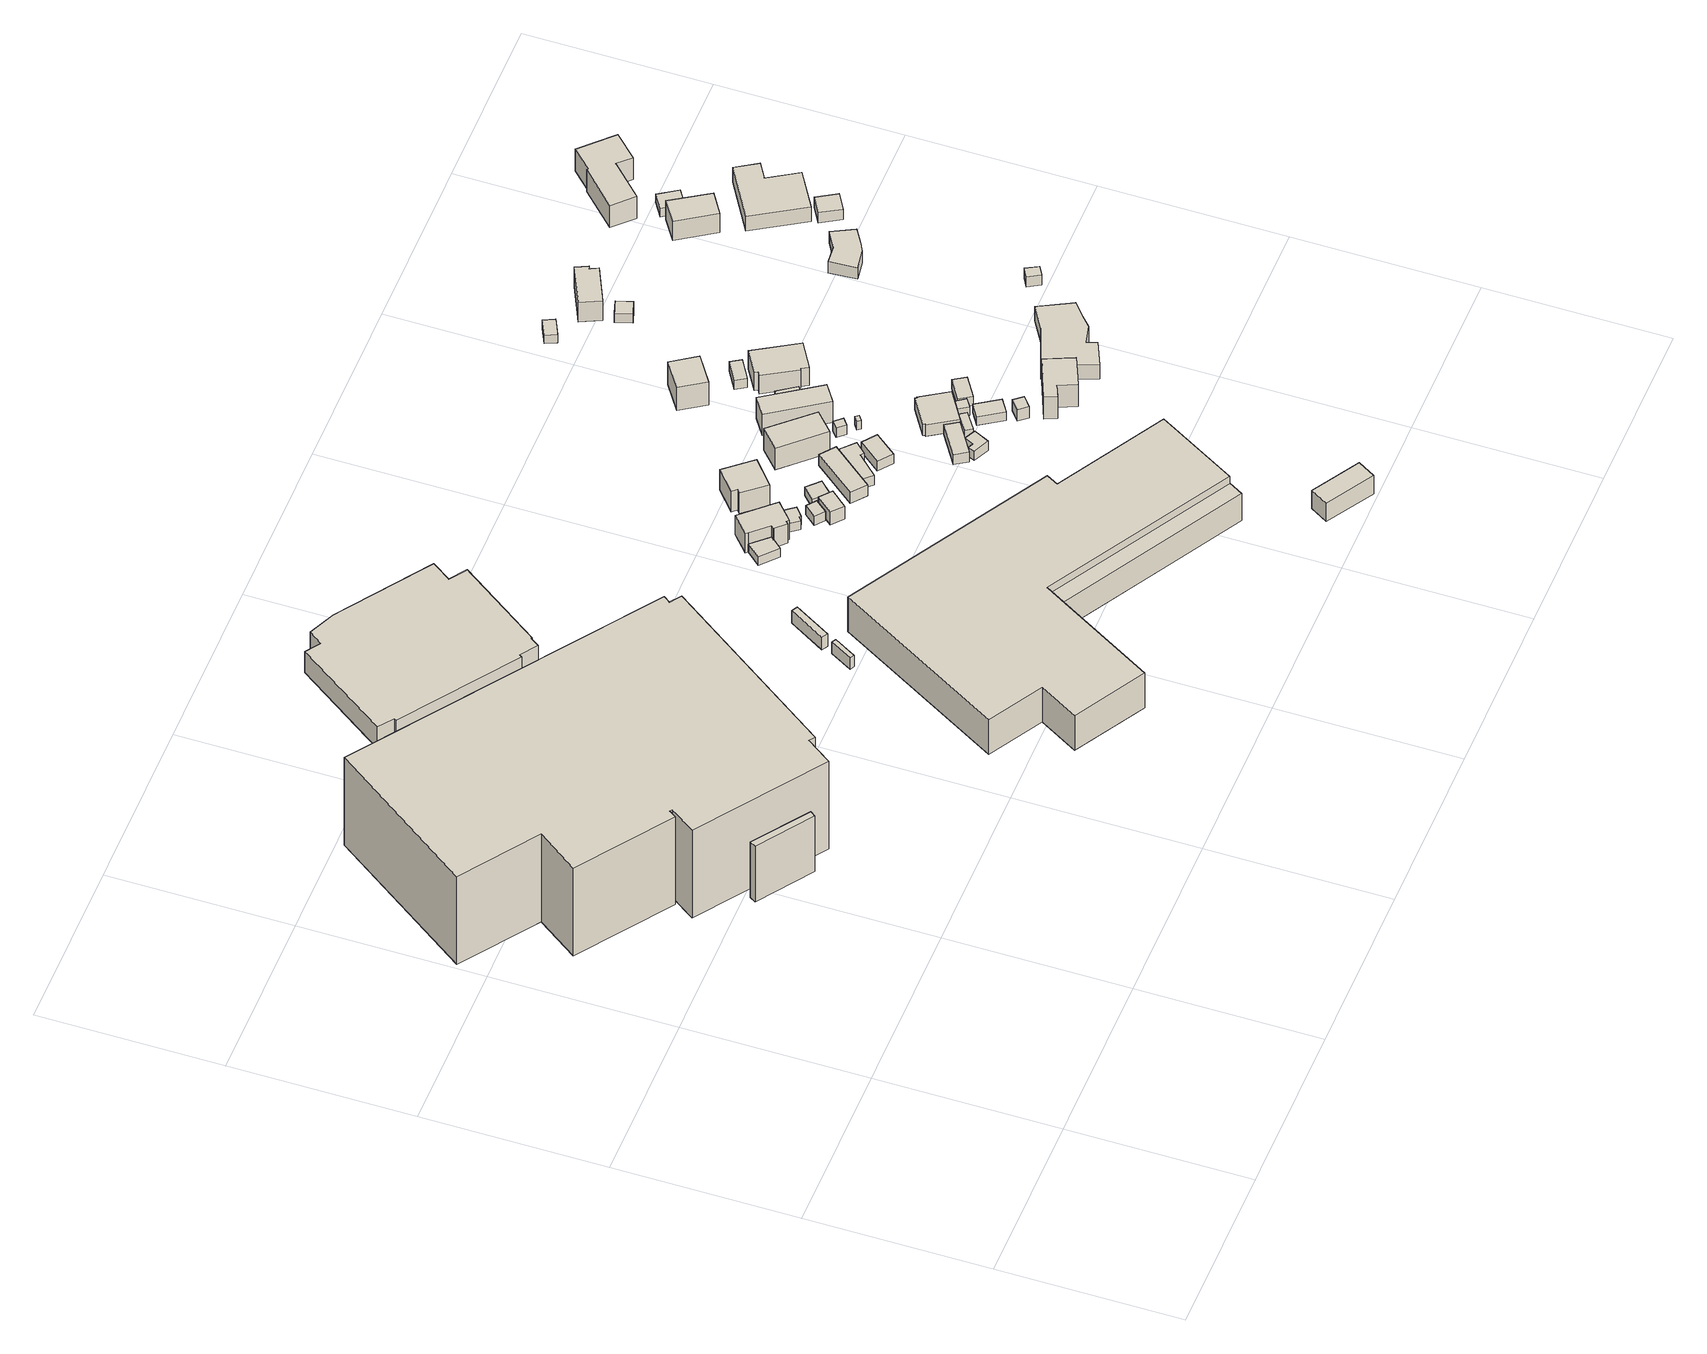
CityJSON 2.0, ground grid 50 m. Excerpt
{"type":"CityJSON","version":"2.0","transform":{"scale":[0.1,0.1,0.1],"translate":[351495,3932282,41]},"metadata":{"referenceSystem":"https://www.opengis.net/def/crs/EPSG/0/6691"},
"CityObjects":{
"building1":{"type":"Building","attributes":{"measuredHeight":23.2,"BuildingIDAttribute.prefecture":"14","BuildingIDAttribute.city":"14153","BuildingDetailAttribute.surveyYear":2015},"geometry":[{"type":"Solid","lod":"1","boundaries":[[[[0,1,2,3]],[[2,4,5,3]],[[1,6,4,2]],[[0,7,6,1]],[[3,5,7,0]],[[4,6,7,5]]]]}]},
"building2":{"type":"Building","attributes":{"measuredHeight":35.6,"BuildingIDAttribute.prefecture":"14","BuildingIDAttribute.city":"14153","BuildingDetailAttribute.surveyYear":2015,"BuildingRiverFloodingRiskAttribute.description":"1","BuildingRiverFloodingRiskAttribute.rankOrg":"1","BuildingRiverFloodingRiskAttribute.depth":0.26,"BuildingRiverFloodingRiskAttribute.adminType":"2","BuildingRiverFloodingRiskAttribute.scale":"1","BuildingRiverFloodingRiskAttribute.duration":5.42},"geometry":[{"type":"Solid","lod":"1","boundaries":[[[[8,9,10,11,12,13,14,15,16,17,18,19,20,21]],[[20,22,23,21]],[[19,24,22,20]],[[18,25,24,19]],[[17,26,25,18]],[[16,27,26,17]],[[15,28,27,16]],[[14,29,28,15]],[[13,30,29,14]],[[12,31,30,13]],[[11,32,31,12]],[[10,33,32,11]],[[9,34,33,10]],[[8,35,34,9]],[[21,23,35,8]],[[22,24,25,26,27,28,29,30,31,32,33,34,35,23]]]]}]},
"building3":{"type":"Building","attributes":{"measuredHeight":8.4,"BuildingIDAttribute.prefecture":"14","BuildingIDAttribute.city":"14153","BuildingDetailAttribute.surveyYear":2015,"BuildingRiverFloodingRiskAttribute.description":"1","BuildingRiverFloodingRiskAttribute.rankOrg":"2","BuildingRiverFloodingRiskAttribute.depth":1.71,"BuildingRiverFloodingRiskAttribute.adminType":"2","BuildingRiverFloodingRiskAttribute.scale":"1","BuildingRiverFloodingRiskAttribute.duration":5.42},"geometry":[{"type":"Solid","lod":"1","boundaries":[[[[36,37,38,39,40,41,42,43,44,45,46,47,48,49,50]],[[49,51,52,50]],[[48,53,51,49]],[[47,54,53,48]],[[46,55,54,47]],[[45,56,55,46]],[[44,57,56,45]],[[43,58,57,44]],[[42,59,58,43]],[[41,60,59,42]],[[40,61,60,41]],[[39,62,61,40]],[[38,63,62,39]],[[37,64,63,38]],[[36,65,64,37]],[[50,52,65,36]],[[51,53,54,55,56,57,58,59,60,61,62,63,64,65,52]]]]}]},
"building4":{"type":"Building","attributes":{"measuredHeight":4.2,"BuildingIDAttribute.prefecture":"14","BuildingIDAttribute.city":"14153","BuildingDetailAttribute.surveyYear":2015,"BuildingRiverFloodingRiskAttribute.description":"1","BuildingRiverFloodingRiskAttribute.rankOrg":"2","BuildingRiverFloodingRiskAttribute.depth":1.46,"BuildingRiverFloodingRiskAttribute.adminType":"2","BuildingRiverFloodingRiskAttribute.scale":"1","BuildingRiverFloodingRiskAttribute.duration":1.92},"geometry":[{"type":"Solid","lod":"1","boundaries":[[[[66,67,68,69]],[[68,70,71,69]],[[67,72,70,68]],[[66,73,72,67]],[[69,71,73,66]],[[70,72,73,71]]]]}]},
"building5":{"type":"Building","attributes":{"measuredHeight":4.7,"BuildingIDAttribute.prefecture":"14","BuildingIDAttribute.city":"14153","BuildingDetailAttribute.surveyYear":2015,"BuildingRiverFloodingRiskAttribute.description":"1","BuildingRiverFloodingRiskAttribute.rankOrg":"2","BuildingRiverFloodingRiskAttribute.depth":1.58,"BuildingRiverFloodingRiskAttribute.adminType":"2","BuildingRiverFloodingRiskAttribute.scale":"1","BuildingRiverFloodingRiskAttribute.duration":1.92},"geometry":[{"type":"Solid","lod":"1","boundaries":[[[[74,75,76,77]],[[76,78,79,77]],[[75,80,78,76]],[[74,81,80,75]],[[77,79,81,74]],[[78,80,81,79]]]]}]},
"building6":{"type":"Building","attributes":{"measuredHeight":13.1,"BuildingIDAttribute.prefecture":"14","BuildingIDAttribute.city":"14153","BuildingDetailAttribute.surveyYear":2015,"BuildingRiverFloodingRiskAttribute.description":"1","BuildingRiverFloodingRiskAttribute.rankOrg":"2","BuildingRiverFloodingRiskAttribute.depth":0.81,"BuildingRiverFloodingRiskAttribute.adminType":"2","BuildingRiverFloodingRiskAttribute.scale":"1","BuildingRiverFloodingRiskAttribute.duration":1.25},"geometry":[{"type":"Solid","lod":"1","boundaries":[[[[82,83,84,85,86,87,88,89,90,91,92]],[[91,93,94,92]],[[90,95,93,91]],[[89,96,95,90]],[[88,97,96,89]],[[87,98,97,88]],[[86,99,98,87]],[[85,100,99,86]],[[84,101,100,85]],[[83,102,101,84]],[[82,103,102,83]],[[92,94,103,82]],[[93,95,96,97,98,99,100,101,102,103,94]]]]}]},
"building7":{"type":"Building","attributes":{"measuredHeight":12.9,"BuildingIDAttribute.prefecture":"14","BuildingIDAttribute.city":"14153","BuildingDetailAttribute.surveyYear":2015,"BuildingRiverFloodingRiskAttribute.description":"1","BuildingRiverFloodingRiskAttribute.rankOrg":"2","BuildingRiverFloodingRiskAttribute.depth":0.56,"BuildingRiverFloodingRiskAttribute.adminType":"2","BuildingRiverFloodingRiskAttribute.scale":"1","BuildingRiverFloodingRiskAttribute.duration":2.83},"geometry":[{"type":"Solid","lod":"1","boundaries":[[[[104,105,106,107]],[[106,108,109,107]],[[105,110,108,106]],[[104,111,110,105]],[[107,109,111,104]],[[108,110,111,109]]]]}]},
"building8":{"type":"Building","attributes":{"BuildingIDAttribute.prefecture":"14","BuildingIDAttribute.city":"14153","BuildingDetailAttribute.surveyYear":2015,"BuildingRiverFloodingRiskAttribute.description":"1","BuildingRiverFloodingRiskAttribute.rankOrg":"2","BuildingRiverFloodingRiskAttribute.depth":1.77,"BuildingRiverFloodingRiskAttribute.adminType":"2","BuildingRiverFloodingRiskAttribute.scale":"1","BuildingRiverFloodingRiskAttribute.duration":10.5},"geometry":[{"type":"Solid","lod":"1","boundaries":[[[[112,113,114,115,116,117]],[[116,118,119,117]],[[115,120,118,116]],[[114,121,120,115]],[[113,122,121,114]],[[112,123,122,113]],[[117,119,123,112]],[[118,120,121,122,123,119]]]]}]},
"building9":{"type":"Building","attributes":{"usage":"411","measuredHeight":8,"storeysAboveGround":1,"BuildingIDAttribute.prefecture":"14","BuildingIDAttribute.city":"14153","BuildingDetailAttribute.totalFloorArea":82.07,"BuildingDetailAttribute.buildingFootprintArea":82.07,"BuildingDetailAttribute.buildingStructureType":"601","BuildingDetailAttribute.buildingStructureOrgType":"1","BuildingDetailAttribute.orgUsage":"10","BuildingDetailAttribute.surveyYear":2015,"BuildingRiverFloodingRiskAttribute.description":"1","BuildingRiverFloodingRiskAttribute.rankOrg":"2","BuildingRiverFloodingRiskAttribute.depth":1.65,"BuildingRiverFloodingRiskAttribute.adminType":"2","BuildingRiverFloodingRiskAttribute.scale":"1","BuildingRiverFloodingRiskAttribute.duration":10.5},"geometry":[{"type":"Solid","lod":"1","boundaries":[[[[124,125,126,127,116,115,114,113,128,129]],[[128,130,131,129]],[[113,132,130,128]],[[114,133,132,113]],[[115,134,133,114]],[[116,135,134,115]],[[127,136,135,116]],[[126,137,136,127]],[[125,138,137,126]],[[124,139,138,125]],[[129,131,139,124]],[[130,132,133,134,135,136,137,138,139,131]]]]}]},
"building10":{"type":"Building","attributes":{"usage":"411","storeysAboveGround":1,"BuildingIDAttribute.prefecture":"14","BuildingIDAttribute.city":"14153","BuildingDetailAttribute.totalFloorArea":17.82,"BuildingDetailAttribute.buildingFootprintArea":17.82,"BuildingDetailAttribute.buildingStructureType":"601","BuildingDetailAttribute.buildingStructureOrgType":"1","BuildingDetailAttribute.orgUsage":"10","BuildingDetailAttribute.surveyYear":2015,"BuildingRiverFloodingRiskAttribute.description":"1","BuildingRiverFloodingRiskAttribute.rankOrg":"2","BuildingRiverFloodingRiskAttribute.depth":1.96,"BuildingRiverFloodingRiskAttribute.adminType":"2","BuildingRiverFloodingRiskAttribute.scale":"1","BuildingRiverFloodingRiskAttribute.duration":10.5},"geometry":[{"type":"Solid","lod":"1","boundaries":[[[[140,141,142,143,144,145,146,147]],[[146,148,149,147]],[[145,150,148,146]],[[144,151,150,145]],[[143,152,151,144]],[[142,153,152,143]],[[141,154,153,142]],[[140,155,154,141]],[[147,149,155,140]],[[148,150,151,152,153,154,155,149]]]]}]},
"building11":{"type":"Building","attributes":{"measuredHeight":3.8,"BuildingIDAttribute.prefecture":"14","BuildingIDAttribute.city":"14153","BuildingDetailAttribute.surveyYear":2015,"BuildingRiverFloodingRiskAttribute.description":"1","BuildingRiverFloodingRiskAttribute.rankOrg":"2","BuildingRiverFloodingRiskAttribute.depth":2.08,"BuildingRiverFloodingRiskAttribute.adminType":"2","BuildingRiverFloodingRiskAttribute.scale":"1","BuildingRiverFloodingRiskAttribute.duration":10.5},"geometry":[{"type":"Solid","lod":"1","boundaries":[[[[156,157,158,159]],[[158,160,161,159]],[[157,162,160,158]],[[156,163,162,157]],[[159,161,163,156]],[[160,162,163,161]]]]}]},
"building12":{"type":"Building","attributes":{"usage":"411","measuredHeight":4.8,"storeysAboveGround":1,"BuildingIDAttribute.prefecture":"14","BuildingIDAttribute.city":"14153","BuildingDetailAttribute.totalFloorArea":23.61,"BuildingDetailAttribute.buildingFootprintArea":23.61,"BuildingDetailAttribute.buildingStructureType":"601","BuildingDetailAttribute.buildingStructureOrgType":"1","BuildingDetailAttribute.orgUsage":"10","BuildingDetailAttribute.surveyYear":2015,"BuildingRiverFloodingRiskAttribute.description":"1","BuildingRiverFloodingRiskAttribute.rankOrg":"2","BuildingRiverFloodingRiskAttribute.depth":2.08,"BuildingRiverFloodingRiskAttribute.adminType":"2","BuildingRiverFloodingRiskAttribute.scale":"1","BuildingRiverFloodingRiskAttribute.duration":10.5},"geometry":[{"type":"Solid","lod":"1","boundaries":[[[[164,165,166,167]],[[166,168,169,167]],[[165,170,168,166]],[[164,171,170,165]],[[167,169,171,164]],[[168,170,171,169]]]]}]},
"building13":{"type":"Building","attributes":{"usage":"411","measuredHeight":8.7,"storeysAboveGround":1,"BuildingIDAttribute.prefecture":"14","BuildingIDAttribute.city":"14153","BuildingDetailAttribute.totalFloorArea":84.9,"BuildingDetailAttribute.buildingFootprintArea":84.9,"BuildingDetailAttribute.buildingStructureType":"601","BuildingDetailAttribute.buildingStructureOrgType":"1","BuildingDetailAttribute.orgUsage":"10","BuildingDetailAttribute.surveyYear":2015,"BuildingRiverFloodingRiskAttribute.description":"1","BuildingRiverFloodingRiskAttribute.rankOrg":"2","BuildingRiverFloodingRiskAttribute.depth":1.53,"BuildingRiverFloodingRiskAttribute.adminType":"2","BuildingRiverFloodingRiskAttribute.scale":"1","BuildingRiverFloodingRiskAttribute.duration":10.5},"geometry":[{"type":"Solid","lod":"1","boundaries":[[[[172,173,174,175,176,177]],[[176,178,179,177]],[[175,180,178,176]],[[174,181,180,175]],[[173,182,181,174]],[[172,183,182,173]],[[177,179,183,172]],[[178,180,181,182,183,179]]]]}]},
"building14":{"type":"Building","attributes":{"BuildingIDAttribute.prefecture":"14","BuildingIDAttribute.city":"14153","BuildingDetailAttribute.surveyYear":2015,"BuildingRiverFloodingRiskAttribute.description":"1","BuildingRiverFloodingRiskAttribute.rankOrg":"2","BuildingRiverFloodingRiskAttribute.depth":2,"BuildingRiverFloodingRiskAttribute.adminType":"2","BuildingRiverFloodingRiskAttribute.scale":"1","BuildingRiverFloodingRiskAttribute.duration":13.25},"geometry":[{"type":"Solid","lod":"1","boundaries":[[[[184,185,186,187]],[[186,188,189,187]],[[185,190,188,186]],[[184,191,190,185]],[[187,189,191,184]],[[188,190,191,189]]]]}]},
"building15":{"type":"Building","attributes":{"measuredHeight":6.8,"BuildingIDAttribute.prefecture":"14","BuildingIDAttribute.city":"14153","BuildingDetailAttribute.surveyYear":2015,"BuildingRiverFloodingRiskAttribute.description":"1","BuildingRiverFloodingRiskAttribute.rankOrg":"2","BuildingRiverFloodingRiskAttribute.depth":0.99,"BuildingRiverFloodingRiskAttribute.adminType":"2","BuildingRiverFloodingRiskAttribute.scale":"1","BuildingRiverFloodingRiskAttribute.duration":6.17},"geometry":[{"type":"Solid","lod":"1","boundaries":[[[[192,193,194,195]],[[194,196,197,195]],[[193,198,196,194]],[[192,199,198,193]],[[195,197,199,192]],[[196,198,199,197]]]]}]},
"building16":{"type":"Building","attributes":{"measuredHeight":4.5,"BuildingIDAttribute.prefecture":"14","BuildingIDAttribute.city":"14153","BuildingDetailAttribute.surveyYear":2015,"BuildingRiverFloodingRiskAttribute.description":"1","BuildingRiverFloodingRiskAttribute.rankOrg":"2","BuildingRiverFloodingRiskAttribute.depth":2.11,"BuildingRiverFloodingRiskAttribute.adminType":"2","BuildingRiverFloodingRiskAttribute.scale":"1","BuildingRiverFloodingRiskAttribute.duration":13.25},"geometry":[{"type":"Solid","lod":"1","boundaries":[[[[200,201,202,203]],[[202,204,205,203]],[[201,206,204,202]],[[200,207,206,201]],[[203,205,207,200]],[[204,206,207,205]]]]}]},
"building17":{"type":"Building","attributes":{"usage":"431","measuredHeight":3.8,"storeysAboveGround":1,"BuildingIDAttribute.prefecture":"14","BuildingIDAttribute.city":"14153","BuildingDetailAttribute.totalFloorArea":165.5,"BuildingDetailAttribute.buildingFootprintArea":165.5,"BuildingDetailAttribute.buildingStructureType":"610","BuildingDetailAttribute.buildingStructureOrgType":"2","BuildingDetailAttribute.orgUsage":"143","BuildingDetailAttribute.surveyYear":2015,"BuildingRiverFloodingRiskAttribute.description":"1","BuildingRiverFloodingRiskAttribute.rankOrg":"2","BuildingRiverFloodingRiskAttribute.depth":2.12,"BuildingRiverFloodingRiskAttribute.adminType":"2","BuildingRiverFloodingRiskAttribute.scale":"1","BuildingRiverFloodingRiskAttribute.duration":13.25},"geometry":[{"type":"Solid","lod":"1","boundaries":[[[[208,209,210,211,212,213,214]],[[213,215,216,214]],[[212,217,215,213]],[[211,218,217,212]],[[210,219,218,211]],[[209,220,219,210]],[[208,221,220,209]],[[214,216,221,208]],[[215,217,218,219,220,221,216]]]]}]},
"building18":{"type":"Building","attributes":{"measuredHeight":3.6,"BuildingIDAttribute.prefecture":"14","BuildingIDAttribute.city":"14153","BuildingDetailAttribute.surveyYear":2015,"BuildingRiverFloodingRiskAttribute.description":"1","BuildingRiverFloodingRiskAttribute.rankOrg":"2","BuildingRiverFloodingRiskAttribute.depth":2.03,"BuildingRiverFloodingRiskAttribute.adminType":"2","BuildingRiverFloodingRiskAttribute.scale":"1","BuildingRiverFloodingRiskAttribute.duration":8.67},"geometry":[{"type":"Solid","lod":"1","boundaries":[[[[222,223,224,225]],[[224,226,227,225]],[[223,228,226,224]],[[222,229,228,223]],[[225,227,229,222]],[[226,228,229,227]]]]}]},
"building19":{"type":"Building","attributes":{"usage":"411","measuredHeight":8.8,"storeysAboveGround":2,"BuildingIDAttribute.prefecture":"14","BuildingIDAttribute.city":"14153","BuildingDetailAttribute.totalFloorArea":175.12,"BuildingDetailAttribute.buildingFootprintArea":87.56,"BuildingDetailAttribute.buildingStructureType":"601","BuildingDetailAttribute.buildingStructureOrgType":"1","BuildingDetailAttribute.orgUsage":"10","BuildingDetailAttribute.surveyYear":2015,"BuildingRiverFloodingRiskAttribute.description":"1","BuildingRiverFloodingRiskAttribute.rankOrg":"2","BuildingRiverFloodingRiskAttribute.depth":1.41,"BuildingRiverFloodingRiskAttribute.adminType":"2","BuildingRiverFloodingRiskAttribute.scale":"1","BuildingRiverFloodingRiskAttribute.duration":13.25},"geometry":[{"type":"Solid","lod":"1","boundaries":[[[[230,231,232,233]],[[232,234,235,233]],[[231,236,234,232]],[[230,237,236,231]],[[233,235,237,230]],[[234,236,237,235]]]]}]},
"building20":{"type":"Building","attributes":{"measuredHeight":3.7,"BuildingIDAttribute.prefecture":"14","BuildingIDAttribute.city":"14153","BuildingDetailAttribute.surveyYear":2015,"BuildingRiverFloodingRiskAttribute.description":"1","BuildingRiverFloodingRiskAttribute.rankOrg":"2","BuildingRiverFloodingRiskAttribute.depth":2.07,"BuildingRiverFloodingRiskAttribute.adminType":"2","BuildingRiverFloodingRiskAttribute.scale":"1","BuildingRiverFloodingRiskAttribute.duration":11.25},"geometry":[{"type":"Solid","lod":"1","boundaries":[[[[238,239,240,241,242,243]],[[242,244,245,243]],[[241,246,244,242]],[[240,247,246,241]],[[239,248,247,240]],[[238,249,248,239]],[[243,245,249,238]],[[244,246,247,248,249,245]]]]}]},
"building21":{"type":"Building","attributes":{"usage":"431","measuredHeight":3.6,"storeysAboveGround":1,"BuildingIDAttribute.prefecture":"14","BuildingIDAttribute.city":"14153","BuildingDetailAttribute.totalFloorArea":80.64,"BuildingDetailAttribute.buildingFootprintArea":80.64,"BuildingDetailAttribute.buildingStructureType":"610","BuildingDetailAttribute.buildingStructureOrgType":"2","BuildingDetailAttribute.orgUsage":"143","BuildingDetailAttribute.surveyYear":2015,"BuildingRiverFloodingRiskAttribute.description":"1","BuildingRiverFloodingRiskAttribute.rankOrg":"2","BuildingRiverFloodingRiskAttribute.depth":2.04,"BuildingRiverFloodingRiskAttribute.adminType":"2","BuildingRiverFloodingRiskAttribute.scale":"1","BuildingRiverFloodingRiskAttribute.duration":15.33},"geometry":[{"type":"Solid","lod":"1","boundaries":[[[[250,251,252,253]],[[252,254,255,253]],[[251,256,254,252]],[[250,257,256,251]],[[253,255,257,250]],[[254,256,257,255]]]]}]},
"building22":{"type":"Building","attributes":{"measuredHeight":3.6,"BuildingIDAttribute.prefecture":"14","BuildingIDAttribute.city":"14153","BuildingDetailAttribute.surveyYear":2015,"BuildingRiverFloodingRiskAttribute.description":"1","BuildingRiverFloodingRiskAttribute.rankOrg":"2","BuildingRiverFloodingRiskAttribute.depth":1.49,"BuildingRiverFloodingRiskAttribute.adminType":"2","BuildingRiverFloodingRiskAttribute.scale":"1","BuildingRiverFloodingRiskAttribute.duration":13.25},"geometry":[{"type":"Solid","lod":"1","boundaries":[[[[258,259,260,261]],[[260,262,263,261]],[[259,264,262,260]],[[258,265,264,259]],[[261,263,265,258]],[[262,264,265,263]]]]}]},
"building23":{"type":"Building","attributes":{"BuildingIDAttribute.prefecture":"14","BuildingIDAttribute.city":"14153","BuildingDetailAttribute.surveyYear":2015,"BuildingRiverFloodingRiskAttribute.description":"1","BuildingRiverFloodingRiskAttribute.rankOrg":"2","BuildingRiverFloodingRiskAttribute.depth":1.69,"BuildingRiverFloodingRiskAttribute.adminType":"2","BuildingRiverFloodingRiskAttribute.scale":"1","BuildingRiverFloodingRiskAttribute.duration":14.67},"geometry":[{"type":"Solid","lod":"1","boundaries":[[[[266,267,268,269]],[[268,270,271,269]],[[267,272,270,268]],[[266,273,272,267]],[[269,271,273,266]],[[270,272,273,271]]]]}]},
"building24":{"type":"Building","attributes":{"BuildingIDAttribute.prefecture":"14","BuildingIDAttribute.city":"14153","BuildingDetailAttribute.surveyYear":2015,"BuildingRiverFloodingRiskAttribute.description":"1","BuildingRiverFloodingRiskAttribute.rankOrg":"2","BuildingRiverFloodingRiskAttribute.depth":2.06,"BuildingRiverFloodingRiskAttribute.adminType":"2","BuildingRiverFloodingRiskAttribute.scale":"1","BuildingRiverFloodingRiskAttribute.duration":15.33},"geometry":[{"type":"Solid","lod":"1","boundaries":[[[[274,275,276,277]],[[276,278,279,277]],[[275,280,278,276]],[[274,281,280,275]],[[277,279,281,274]],[[278,280,281,279]]]]}]},
"building25":{"type":"Building","attributes":{"usage":"411","measuredHeight":8.2,"storeysAboveGround":2,"BuildingIDAttribute.prefecture":"14","BuildingIDAttribute.city":"14153","BuildingDetailAttribute.totalFloorArea":175.54,"BuildingDetailAttribute.buildingFootprintArea":87.77,"BuildingDetailAttribute.buildingStructureType":"601","BuildingDetailAttribute.buildingStructureOrgType":"1","BuildingDetailAttribute.orgUsage":"10","BuildingDetailAttribute.surveyYear":2015,"BuildingRiverFloodingRiskAttribute.description":"1","BuildingRiverFloodingRiskAttribute.rankOrg":"2","BuildingRiverFloodingRiskAttribute.depth":1.59,"BuildingRiverFloodingRiskAttribute.adminType":"2","BuildingRiverFloodingRiskAttribute.scale":"1","BuildingRiverFloodingRiskAttribute.duration":13.25},"geometry":[{"type":"Solid","lod":"1","boundaries":[[[[282,283,284,285]],[[284,286,287,285]],[[283,288,286,284]],[[282,289,288,283]],[[285,287,289,282]],[[286,288,289,287]]]]}]},
"building26":{"type":"Building","attributes":{"measuredHeight":4.2,"BuildingIDAttribute.prefecture":"14","BuildingIDAttribute.city":"14153","BuildingDetailAttribute.surveyYear":2015,"BuildingRiverFloodingRiskAttribute.description":"1","BuildingRiverFloodingRiskAttribute.rankOrg":"2","BuildingRiverFloodingRiskAttribute.depth":2.06,"BuildingRiverFloodingRiskAttribute.adminType":"2","BuildingRiverFloodingRiskAttribute.scale":"1","BuildingRiverFloodingRiskAttribute.duration":15.33},"geometry":[{"type":"Solid","lod":"1","boundaries":[[[[290,291,292,293,294,295,296,297]],[[296,298,299,297]],[[295,300,298,296]],[[294,301,300,295]],[[293,302,301,294]],[[292,303,302,293]],[[291,304,303,292]],[[290,305,304,291]],[[297,299,305,290]],[[298,300,301,302,303,304,305,299]]]]}]},
"building27":{"type":"Building","attributes":{"BuildingIDAttribute.prefecture":"14","BuildingIDAttribute.city":"14153","BuildingDetailAttribute.surveyYear":2015,"BuildingRiverFloodingRiskAttribute.description":"1","BuildingRiverFloodingRiskAttribute.rankOrg":"2","BuildingRiverFloodingRiskAttribute.depth":2.17,"BuildingRiverFloodingRiskAttribute.adminType":"2","BuildingRiverFloodingRiskAttribute.scale":"1","BuildingRiverFloodingRiskAttribute.duration":15.33},"geometry":[{"type":"Solid","lod":"1","boundaries":[[[[306,307,308,309]],[[308,310,311,309]],[[307,312,310,308]],[[306,313,312,307]],[[309,311,313,306]],[[310,312,313,311]]]]}]},
"building28":{"type":"Building","attributes":{"BuildingIDAttribute.prefecture":"14","BuildingIDAttribute.city":"14153","BuildingDetailAttribute.surveyYear":2015,"BuildingRiverFloodingRiskAttribute.description":"1","BuildingRiverFloodingRiskAttribute.rankOrg":"2","BuildingRiverFloodingRiskAttribute.depth":2.09,"BuildingRiverFloodingRiskAttribute.adminType":"2","BuildingRiverFloodingRiskAttribute.scale":"1","BuildingRiverFloodingRiskAttribute.duration":15.33},"geometry":[{"type":"Solid","lod":"1","boundaries":[[[[314,315,316,317]],[[316,318,319,317]],[[315,320,318,316]],[[314,321,320,315]],[[317,319,321,314]],[[318,320,321,319]]]]}]},
"building29":{"type":"Building","attributes":{"measuredHeight":3.5,"BuildingIDAttribute.prefecture":"14","BuildingIDAttribute.city":"14153","BuildingDetailAttribute.surveyYear":2015,"BuildingRiverFloodingRiskAttribute.description":"1","BuildingRiverFloodingRiskAttribute.rankOrg":"2","BuildingRiverFloodingRiskAttribute.depth":1.66,"BuildingRiverFloodingRiskAttribute.adminType":"2","BuildingRiverFloodingRiskAttribute.scale":"1","BuildingRiverFloodingRiskAttribute.duration":12.42},"geometry":[{"type":"Solid","lod":"1","boundaries":[[[[322,323,324,325]],[[324,326,327,325]],[[323,328,326,324]],[[322,329,328,323]],[[325,327,329,322]],[[326,328,329,327]]]]}]},
"building30":{"type":"Building","attributes":{"measuredHeight":4.3,"BuildingIDAttribute.prefecture":"14","BuildingIDAttribute.city":"14153","BuildingDetailAttribute.surveyYear":2015,"BuildingRiverFloodingRiskAttribute.description":"1","BuildingRiverFloodingRiskAttribute.rankOrg":"2","BuildingRiverFloodingRiskAttribute.depth":2.32,"BuildingRiverFloodingRiskAttribute.adminType":"2","BuildingRiverFloodingRiskAttribute.scale":"1","BuildingRiverFloodingRiskAttribute.duration":11.25},"geometry":[{"type":"Solid","lod":"1","boundaries":[[[[330,331,332,333]],[[332,334,335,333]],[[331,336,334,332]],[[330,337,336,331]],[[333,335,337,330]],[[334,336,337,335]]]]}]},
"building31":{"type":"Building","attributes":{"usage":"411","measuredHeight":9.2,"storeysAboveGround":1,"BuildingIDAttribute.prefecture":"14","BuildingIDAttribute.city":"14153","BuildingDetailAttribute.totalFloorArea":65.25,"BuildingDetailAttribute.buildingFootprintArea":65.25,"BuildingDetailAttribute.buildingStructureType":"601","BuildingDetailAttribute.buildingStructureOrgType":"1","BuildingDetailAttribute.orgUsage":"10","BuildingDetailAttribute.surveyYear":2015,"BuildingRiverFloodingRiskAttribute.description":"1","BuildingRiverFloodingRiskAttribute.rankOrg":"2","BuildingRiverFloodingRiskAttribute.depth":1.78,"BuildingRiverFloodingRiskAttribute.adminType":"2","BuildingRiverFloodingRiskAttribute.scale":"1","BuildingRiverFloodingRiskAttribute.duration":11},"geometry":[{"type":"Solid","lod":"1","boundaries":[[[[338,339,340,341]],[[340,342,343,341]],[[339,344,342,340]],[[338,345,344,339]],[[341,343,345,338]],[[342,344,345,343]]]]}]},
"building32":{"type":"Building","attributes":{"measuredHeight":3.3,"BuildingIDAttribute.prefecture":"14","BuildingIDAttribute.city":"14153","BuildingDetailAttribute.surveyYear":2015,"BuildingRiverFloodingRiskAttribute.description":"1","BuildingRiverFloodingRiskAttribute.rankOrg":"2","BuildingRiverFloodingRiskAttribute.depth":2.23,"BuildingRiverFloodingRiskAttribute.adminType":"2","BuildingRiverFloodingRiskAttribute.scale":"1","BuildingRiverFloodingRiskAttribute.duration":15.33},"geometry":[{"type":"Solid","lod":"1","boundaries":[[[[346,347,348,349]],[[348,350,351,349]],[[347,352,350,348]],[[346,353,352,347]],[[349,351,353,346]],[[350,352,353,351]]]]}]},
"building33":{"type":"Building","attributes":{"usage":"441","measuredHeight":8.5,"storeysAboveGround":2,"BuildingIDAttribute.prefecture":"14","BuildingIDAttribute.city":"14153","BuildingDetailAttribute.totalFloorArea":135.4,"BuildingDetailAttribute.buildingFootprintArea":67.7,"BuildingDetailAttribute.buildingStructureType":"610","BuildingDetailAttribute.buildingStructureOrgType":"2","BuildingDetailAttribute.orgUsage":"172","BuildingDetailAttribute.surveyYear":2015,"BuildingRiverFloodingRiskAttribute.description":"1","BuildingRiverFloodingRiskAttribute.rankOrg":"2","BuildingRiverFloodingRiskAttribute.depth":2.36,"BuildingRiverFloodingRiskAttribute.adminType":"2","BuildingRiverFloodingRiskAttribute.scale":"1","BuildingRiverFloodingRiskAttribute.duration":11.25},"geometry":[{"type":"Solid","lod":"1","boundaries":[[[[354,355,356,357,358,359]],[[358,360,361,359]],[[357,362,360,358]],[[356,363,362,357]],[[355,364,363,356]],[[354,365,364,355]],[[359,361,365,354]],[[360,362,363,364,365,361]]]]}]},
"building34":{"type":"Building","attributes":{"usage":"411","measuredHeight":3.5,"storeysAboveGround":1,"BuildingIDAttribute.prefecture":"14","BuildingIDAttribute.city":"14153","BuildingDetailAttribute.totalFloorArea":11.76,"BuildingDetailAttribute.buildingFootprintArea":11.76,"BuildingDetailAttribute.buildingStructureType":"601","BuildingDetailAttribute.buildingStructureOrgType":"1","BuildingDetailAttribute.orgUsage":"10","BuildingDetailAttribute.surveyYear":2015,"BuildingRiverFloodingRiskAttribute.description":"1","BuildingRiverFloodingRiskAttribute.rankOrg":"2","BuildingRiverFloodingRiskAttribute.depth":1.72,"BuildingRiverFloodingRiskAttribute.adminType":"2","BuildingRiverFloodingRiskAttribute.scale":"1","BuildingRiverFloodingRiskAttribute.duration":12.42},"geometry":[{"type":"Solid","lod":"1","boundaries":[[[[366,367,368,369]],[[368,370,371,369]],[[367,372,370,368]],[[366,373,372,367]],[[369,371,373,366]],[[370,372,373,371]]]]}]},
"building35":{"type":"Building","attributes":{"usage":"411","measuredHeight":8.1,"storeysAboveGround":1,"BuildingIDAttribute.prefecture":"14","BuildingIDAttribute.city":"14153","BuildingDetailAttribute.totalFloorArea":117.9,"BuildingDetailAttribute.buildingFootprintArea":117.9,"BuildingDetailAttribute.buildingStructureType":"601","BuildingDetailAttribute.buildingStructureOrgType":"1","BuildingDetailAttribute.orgUsage":"10","BuildingDetailAttribute.surveyYear":2015,"BuildingRiverFloodingRiskAttribute.description":"1","BuildingRiverFloodingRiskAttribute.rankOrg":"2","BuildingRiverFloodingRiskAttribute.depth":1.68,"BuildingRiverFloodingRiskAttribute.adminType":"2","BuildingRiverFloodingRiskAttribute.scale":"1","BuildingRiverFloodingRiskAttribute.duration":12.42},"geometry":[{"type":"Solid","lod":"1","boundaries":[[[[374,375,376,377,378,379,380,381]],[[380,382,383,381]],[[379,384,382,380]],[[378,385,384,379]],[[377,386,385,378]],[[376,387,386,377]],[[375,388,387,376]],[[374,389,388,375]],[[381,383,389,374]],[[382,384,385,386,387,388,389,383]]]]}]},
"building36":{"type":"Building","attributes":{"BuildingIDAttribute.prefecture":"14","BuildingIDAttribute.city":"14153","BuildingDetailAttribute.surveyYear":2015,"BuildingRiverFloodingRiskAttribute.description":"1","BuildingRiverFloodingRiskAttribute.rankOrg":"2","BuildingRiverFloodingRiskAttribute.depth":1.12,"BuildingRiverFloodingRiskAttribute.adminType":"2","BuildingRiverFloodingRiskAttribute.scale":"1","BuildingRiverFloodingRiskAttribute.duration":8.75},"geometry":[{"type":"Solid","lod":"1","boundaries":[[[[390,391,392,393]],[[392,394,395,393]],[[391,396,394,392]],[[390,397,396,391]],[[393,395,397,390]],[[394,396,397,395]]]]}]},
"building37":{"type":"Building","attributes":{"measuredHeight":7,"BuildingIDAttribute.prefecture":"14","BuildingIDAttribute.city":"14153","BuildingDetailAttribute.surveyYear":2015,"BuildingRiverFloodingRiskAttribute.description":"1","BuildingRiverFloodingRiskAttribute.rankOrg":"2","BuildingRiverFloodingRiskAttribute.depth":2.4,"BuildingRiverFloodingRiskAttribute.adminType":"2","BuildingRiverFloodingRiskAttribute.scale":"1","BuildingRiverFloodingRiskAttribute.duration":11.25},"geometry":[{"type":"Solid","lod":"1","boundaries":[[[[398,399,400,401,402,403,404,405,406]],[[405,407,408,406]],[[404,409,407,405]],[[403,410,409,404]],[[402,411,410,403]],[[401,412,411,402]],[[400,413,412,401]],[[399,414,413,400]],[[398,415,414,399]],[[406,408,415,398]],[[407,409,410,411,412,413,414,415,408]]]]}]},
"building38":{"type":"Building","attributes":{"measuredHeight":3.3,"BuildingIDAttribute.prefecture":"14","BuildingIDAttribute.city":"14153","BuildingDetailAttribute.surveyYear":2015,"BuildingRiverFloodingRiskAttribute.description":"1","BuildingRiverFloodingRiskAttribute.rankOrg":"2","BuildingRiverFloodingRiskAttribute.depth":2.03,"BuildingRiverFloodingRiskAttribute.adminType":"2","BuildingRiverFloodingRiskAttribute.scale":"1","BuildingRiverFloodingRiskAttribute.duration":8.75},"geometry":[{"type":"Solid","lod":"1","boundaries":[[[[416,417,418,419]],[[418,420,421,419]],[[417,422,420,418]],[[416,423,422,417]],[[419,421,423,416]],[[420,422,423,421]]]]}]},
"building39":{"type":"Building","attributes":{"usage":"411","measuredHeight":8.1,"storeysAboveGround":1,"BuildingIDAttribute.prefecture":"14","BuildingIDAttribute.city":"14153","BuildingDetailAttribute.totalFloorArea":69.3,"BuildingDetailAttribute.buildingFootprintArea":69.3,"BuildingDetailAttribute.buildingStructureType":"601","BuildingDetailAttribute.buildingStructureOrgType":"1","BuildingDetailAttribute.orgUsage":"10","BuildingDetailAttribute.surveyYear":2015,"BuildingRiverFloodingRiskAttribute.description":"1","BuildingRiverFloodingRiskAttribute.rankOrg":"2","BuildingRiverFloodingRiskAttribute.depth":1.87,"BuildingRiverFloodingRiskAttribute.adminType":"2","BuildingRiverFloodingRiskAttribute.scale":"1","BuildingRiverFloodingRiskAttribute.duration":8.75},"geometry":[{"type":"Solid","lod":"1","boundaries":[[[[424,425,426,427,428,429]],[[428,430,431,429]],[[427,432,430,428]],[[426,433,432,427]],[[425,434,433,426]],[[424,435,434,425]],[[429,431,435,424]],[[430,432,433,434,435,431]]]]}]},
"building40":{"type":"Building","attributes":{"measuredHeight":4.2,"BuildingIDAttribute.prefecture":"14","BuildingIDAttribute.city":"14153","BuildingDetailAttribute.surveyYear":2015,"BuildingRiverFloodingRiskAttribute.description":"1","BuildingRiverFloodingRiskAttribute.rankOrg":"2","BuildingRiverFloodingRiskAttribute.depth":2.28,"BuildingRiverFloodingRiskAttribute.adminType":"2","BuildingRiverFloodingRiskAttribute.scale":"1","BuildingRiverFloodingRiskAttribute.duration":14.75},"geometry":[{"type":"Solid","lod":"1","boundaries":[[[[436,437,438,439]],[[438,440,441,439]],[[437,442,440,438]],[[436,443,442,437]],[[439,441,443,436]],[[440,442,443,441]]]]}]},
"building41":{"type":"Building","attributes":{"usage":"411","measuredHeight":4.4,"storeysAboveGround":2,"BuildingIDAttribute.prefecture":"14","BuildingIDAttribute.city":"14153","BuildingDetailAttribute.totalFloorArea":147.06,"BuildingDetailAttribute.buildingFootprintArea":73.53,"BuildingDetailAttribute.buildingStructureType":"601","BuildingDetailAttribute.buildingStructureOrgType":"1","BuildingDetailAttribute.orgUsage":"10","BuildingDetailAttribute.surveyYear":2015,"BuildingRiverFloodingRiskAttribute.description":"1","BuildingRiverFloodingRiskAttribute.rankOrg":"2","BuildingRiverFloodingRiskAttribute.depth":1.96,"BuildingRiverFloodingRiskAttribute.adminType":"2","BuildingRiverFloodingRiskAttribute.scale":"1","BuildingRiverFloodingRiskAttribute.duration":12.33},"geometry":[{"type":"Solid","lod":"1","boundaries":[[[[444,445,446,447,448,449,450]],[[449,451,452,450]],[[448,453,451,449]],[[447,454,453,448]],[[446,455,454,447]],[[445,456,455,446]],[[444,457,456,445]],[[450,452,457,444]],[[451,453,454,455,456,457,452]]]]}]},
"building42":{"type":"Building","attributes":{"usage":"411","measuredHeight":8,"storeysAboveGround":1,"BuildingIDAttribute.prefecture":"14","BuildingIDAttribute.city":"14153","BuildingDetailAttribute.totalFloorArea":85.07,"BuildingDetailAttribute.buildingFootprintArea":85.07,"BuildingDetailAttribute.buildingStructureType":"601","BuildingDetailAttribute.buildingStructureOrgType":"1","BuildingDetailAttribute.orgUsage":"10","BuildingDetailAttribute.surveyYear":2015,"BuildingRiverFloodingRiskAttribute.description":"1","BuildingRiverFloodingRiskAttribute.rankOrg":"2","BuildingRiverFloodingRiskAttribute.depth":1.77,"BuildingRiverFloodingRiskAttribute.adminType":"2","BuildingRiverFloodingRiskAttribute.scale":"1","BuildingRiverFloodingRiskAttribute.duration":11.92},"geometry":[{"type":"Solid","lod":"1","boundaries":[[[[458,459,460,461]],[[460,462,463,461]],[[459,464,462,460]],[[458,465,464,459]],[[461,463,465,458]],[[462,464,465,463]]]]}]},
"building43":{"type":"Building","attributes":{"usage":"411","measuredHeight":3.1,"storeysAboveGround":1,"BuildingIDAttribute.prefecture":"14","BuildingIDAttribute.city":"14153","BuildingDetailAttribute.totalFloorArea":30.8,"BuildingDetailAttribute.buildingFootprintArea":30.8,"BuildingDetailAttribute.buildingStructureType":"610","BuildingDetailAttribute.buildingStructureOrgType":"2","BuildingDetailAttribute.orgUsage":"10","BuildingDetailAttribute.surveyYear":2015,"BuildingRiverFloodingRiskAttribute.description":"1","BuildingRiverFloodingRiskAttribute.rankOrg":"2","BuildingRiverFloodingRiskAttribute.depth":1.47,"BuildingRiverFloodingRiskAttribute.adminType":"2","BuildingRiverFloodingRiskAttribute.scale":"1","BuildingRiverFloodingRiskAttribute.duration":6.17},"geometry":[{"type":"Solid","lod":"1","boundaries":[[[[466,467,468,469]],[[468,470,471,469]],[[467,472,470,468]],[[466,473,472,467]],[[469,471,473,466]],[[470,472,473,471]]]]}]},
"building44":{"type":"Building","attributes":{"usage":"411","measuredHeight":4,"storeysAboveGround":2,"BuildingIDAttribute.prefecture":"14","BuildingIDAttribute.city":"14153","BuildingDetailAttribute.totalFloorArea":55.53,"BuildingDetailAttribute.buildingFootprintArea":27.76,"BuildingDetailAttribute.buildingStructureType":"601","BuildingDetailAttribute.buildingStructureOrgType":"1","BuildingDetailAttribute.orgUsage":"10","BuildingDetailAttribute.surveyYear":2015,"BuildingRiverFloodingRiskAttribute.description":"1","BuildingRiverFloodingRiskAttribute.rankOrg":"2","BuildingRiverFloodingRiskAttribute.depth":2.05,"BuildingRiverFloodingRiskAttribute.adminType":"2","BuildingRiverFloodingRiskAttribute.scale":"1","BuildingRiverFloodingRiskAttribute.duration":13.17},"geometry":[{"type":"Solid","lod":"1","boundaries":[[[[474,475,476,477]],[[476,478,479,477]],[[475,480,478,476]],[[474,481,480,475]],[[477,479,481,474]],[[478,480,481,479]]]]}]},
"building45":{"type":"Building","attributes":{"usage":"415","measuredHeight":6.2,"storeysAboveGround":2,"BuildingIDAttribute.prefecture":"14","BuildingIDAttribute.city":"14153","BuildingDetailAttribute.totalFloorArea":476.3,"BuildingDetailAttribute.buildingFootprintArea":238.15,"BuildingDetailAttribute.buildingStructureType":"601","BuildingDetailAttribute.buildingStructureOrgType":"1","BuildingDetailAttribute.orgUsage":"50","BuildingDetailAttribute.surveyYear":2015,"BuildingRiverFloodingRiskAttribute.description":"1","BuildingRiverFloodingRiskAttribute.rankOrg":"2","BuildingRiverFloodingRiskAttribute.depth":2.05,"BuildingRiverFloodingRiskAttribute.adminType":"2","BuildingRiverFloodingRiskAttribute.scale":"1","BuildingRiverFloodingRiskAttribute.duration":11.92},"geometry":[{"type":"Solid","lod":"1","boundaries":[[[[482,483,484,485,486,487]],[[486,488,489,487]],[[485,490,488,486]],[[484,491,490,485]],[[483,492,491,484]],[[482,493,492,483]],[[487,489,493,482]],[[488,490,491,492,493,489]]]]}]},
"building46":{"type":"Building","attributes":{"usage":"411","measuredHeight":10.2,"storeysAboveGround":1,"BuildingIDAttribute.prefecture":"14","BuildingIDAttribute.city":"14153","BuildingDetailAttribute.totalFloorArea":189.99,"BuildingDetailAttribute.buildingFootprintArea":189.99,"BuildingDetailAttribute.buildingStructureType":"601","BuildingDetailAttribute.buildingStructureOrgType":"1","BuildingDetailAttribute.orgUsage":"10","BuildingDetailAttribute.surveyYear":2015,"BuildingRiverFloodingRiskAttribute.description":"1","BuildingRiverFloodingRiskAttribute.rankOrg":"2","BuildingRiverFloodingRiskAttribute.depth":1.82,"BuildingRiverFloodingRiskAttribute.adminType":"2","BuildingRiverFloodingRiskAttribute.scale":"1","BuildingRiverFloodingRiskAttribute.duration":6.17},"geometry":[{"type":"Solid","lod":"1","boundaries":[[[[494,495,496,497,498,499,500,501]],[[500,502,503,501]],[[499,504,502,500]],[[498,505,504,499]],[[497,506,505,498]],[[496,507,506,497]],[[495,508,507,496]],[[494,509,508,495]],[[501,503,509,494]],[[502,504,505,506,507,508,509,503]]]]}]}
},
"vertices":[
[584,859,24],[438,962,24],[449,978,24],[595,874,24],[449,978,223],[595,874,223],[438,962,223],[584,859,223],
[347,1093,10],[396,1162,10],[390,1166,10],[376,1147,10],[129,1323,10],[210,1436,10],[5,1581,10],[287,1977,10],[1062,1425,10],[1048,1406,10],[1078,1385,10],[744,916,10],[729,927,10],[679,857,10],[729,927,324],[679,857,324],[744,916,324],[1078,1385,324],[1048,1406,324],[1062,1425,324],[287,1977,324],[5,1581,324],[210,1436,324],[129,1323,324],[376,1147,324],[390,1166,324],[396,1162,324],[347,1093,324],
[836,2237,11],[863,2274,11],[936,2241,11],[1182,2068,11],[1145,2016,11],[1190,1984,11],[1029,1756,11],[1027,1758,11],[1010,1734,11],[965,1766,11],[961,1759,11],[655,1975,11],[659,1982,11],[619,2011,11],[797,2264,11],[619,2011,87],[797,2264,87],[659,1982,87],[655,1975,87],[961,1759,87],[965,1766,87],[1010,1734,87],[1027,1758,87],[1029,1756,87],[1190,1984,87],[1145,2016,87],[1182,2068,87],[936,2241,87],[863,2274,87],[836,2237,87],
[1309,1067,11],[1274,1007,11],[1262,1013,11],[1297,1074,11],[1262,1013,52],[1297,1074,52],[1274,1007,52],[1309,1067,52],
[1377,1192,9],[1318,1092,9],[1302,1101,9],[1361,1201,9],[1302,1101,54],[1361,1201,54],[1318,1092,54],[1377,1192,54],
[2080,321,9],[1577,614,9],[1554,575,9],[1389,292,9],[1196,405,9],[1258,511,9],[1111,597,9],[1381,1062,9],[1930,742,9],[1912,710,9],[2206,539,9],[1912,710,133],[2206,539,133],[1930,742,133],[1381,1062,133],[1111,597,133],[1258,511,133],[1196,405,133],[1389,292,133],[1554,575,133],[1577,614,133],[2080,321,133],
[2080,321,12],[2057,282,12],[1554,575,12],[1577,614,12],[1554,575,109],[1577,614,109],[2057,282,109],[2080,321,109],
[1518,1345,5],[1552,1383,5],[1593,1338,5],[1586,1331,5],[1587,1330,5],[1564,1304,5],[1587,1330,35],[1564,1304,35],[1586,1331,35],[1593,1338,35],[1552,1383,35],[1518,1345,35],
[1675,1348,5],[1626,1303,5],[1620,1309,5],[1613,1303,5],[1547,1389,5],[1596,1434,5],[1547,1389,74],[1596,1434,74],[1552,1383,74],[1593,1338,74],[1586,1331,74],[1587,1330,74],[1613,1303,74],[1620,1309,74],[1626,1303,74],[1675,1348,74],
[1708,1314,5],[1682,1293,5],[1679,1297,5],[1667,1288,5],[1650,1311,5],[1660,1319,5],[1656,1324,5],[1684,1345,5],[1656,1324,35],[1684,1345,35],[1660,1319,35],[1650,1311,35],[1667,1288,35],[1679,1297,35],[1682,1293,35],[1708,1314,35],
[1692,1262,4],[1719,1295,4],[1744,1275,4],[1717,1242,4],[1744,1275,36],[1717,1242,36],[1719,1295,36],[1692,1262,36],
[1738,1200,3],[1708,1226,3],[1746,1271,3],[1777,1245,3],[1746,1271,49],[1777,1245,49],[1708,1226,49],[1738,1200,49],
[1715,1387,8],[1664,1447,8],[1673,1455,8],[1662,1468,8],[1722,1519,8],[1784,1446,8],[1722,1519,81],[1784,1446,81],[1662,1468,81],[1673,1455,81],[1664,1447,81],[1715,1387,81],
[1779,1319,4],[1812,1286,4],[1779,1253,4],[1746,1287,4],[1779,1253,34],[1746,1287,34],[1812,1286,34],[1779,1319,34],
[2124,86,12],[2153,134,12],[2280,57,12],[2251,8,12],[2280,57,78],[2251,8,78],[2153,134,78],[2124,86,78],
[1831,1174,3],[1792,1205,3],[1886,1321,3],[1925,1290,3],[1886,1321,42],[1925,1290,42],[1792,1205,42],[1831,1174,42],
[1924,1227,3],[1871,1171,3],[1850,1193,3],[1898,1254,3],[1923,1284,3],[1960,1249,3],[1932,1219,3],[1960,1249,37],[1932,1219,37],[1923,1284,37],[1898,1254,37],[1850,1193,37],[1871,1171,37],[1924,1227,37],
[1916,1180,4],[1964,1239,4],[2001,1210,4],[1953,1150,4],[2001,1210,38],[1953,1150,38],[1964,1239,38],[1916,1180,38],
[1887,1465,5],[1985,1358,5],[1932,1309,5],[1834,1416,5],[1932,1309,82],[1834,1416,82],[1985,1358,82],[1887,1465,82],
[2073,947,5],[2029,968,5],[2037,986,5],[2051,980,5],[2063,1005,5],[2094,990,5],[2063,1005,38],[2094,990,38],[2051,980,38],[2037,986,38],[2029,968,38],[2073,947,38],
[2021,978,5],[1999,1012,5],[2086,1068,5],[2108,1034,5],[2086,1068,40],[2108,1034,40],[1999,1012,40],[2021,978,40],
[2004,1291,6],[1985,1312,6],[2004,1328,6],[2023,1306,6],[2004,1328,40],[2023,1306,40],[1985,1312,40],[2004,1291,40],
[2025,1273,8],[2040,1283,8],[2047,1274,8],[2032,1263,8],[2047,1274,38],[2032,1263,38],[2040,1283,38],[2025,1273,38],
[2150,1030,4],[2103,997,4],[2090,1015,4],[2137,1049,4],[2090,1015,34],[2137,1049,34],[2103,997,34],[2150,1030,34],
[2077,1369,8],[2028,1336,8],[1929,1484,8],[1978,1517,8],[1929,1484,83],[1978,1517,83],[2028,1336,83],[2077,1369,83],
[2066,1108,4],[2069,1110,4],[2066,1116,4],[2142,1164,4],[2145,1159,4],[2147,1161,4],[2194,1087,4],[2112,1035,4],[2194,1087,44],[2112,1035,44],[2147,1161,44],[2145,1159,44],[2142,1164,44],[2066,1116,44],[2069,1110,44],[2066,1108,44],
[2187,942,0],[2147,1004,0],[2184,1028,0],[2224,966,0],[2184,1028,30],[2224,966,30],[2147,1004,30],[2187,942,30],
[2170,1031,3],[2154,1056,3],[2177,1071,3],[2194,1047,3],[2177,1071,33],[2194,1047,33],[2154,1056,33],[2170,1031,33],
[2051,1496,9],[2086,1446,9],[2057,1426,9],[2022,1477,9],[2057,1426,40],[2022,1477,40],[2086,1446,40],[2051,1496,40],
[2194,916,0],[2222,939,0],[2242,915,0],[2214,892,0],[2242,915,40],[2214,892,40],[2222,939,40],[2194,916,40],
[1980,1642,8],[1936,1709,8],[2010,1759,8],[2055,1692,8],[2010,1759,90],[2055,1692,90],[1936,1709,90],[1980,1642,90],
[2241,1104,1],[2262,1071,1],[2206,1035,1],[2185,1067,1],[2206,1035,33],[2185,1067,33],[2262,1071,33],[2241,1104,33],
[2374,827,0],[2290,792,0],[2269,840,0],[2236,826,0],[2223,857,0],[2341,906,0],[2223,857,79],[2341,906,79],[2236,826,79],[2269,840,79],[2290,792,79],[2374,827,79],
[2123,1606,7],[2068,1573,7],[2051,1601,7],[2106,1634,7],[2051,1601,40],[2106,1634,40],[2068,1573,40],[2123,1606,40],
[2127,1433,6],[2116,1452,6],[2112,1450,6],[2059,1539,6],[2070,1546,6],[2065,1554,6],[2129,1593,6],[2199,1476,6],[2129,1593,71],[2199,1476,71],[2065,1554,71],[2070,1546,71],[2059,1539,71],[2112,1450,71],[2116,1452,71],[2127,1433,71],
[2035,2090,9],[2082,2112,9],[2096,2082,9],[2049,2060,9],[2096,2082,39],[2049,2060,39],[2082,2112,39],[2035,2090,39],
[2461,951,0],[2525,991,0],[2571,900,0],[2533,868,0],[2506,843,0],[2455,831,0],[2464,804,0],[2395,774,0],[2347,910,0],[2395,774,51],[2347,910,51],[2464,804,51],[2455,831,51],[2506,843,51],[2533,868,51],[2571,900,51],[2525,991,51],[2461,951,51],
[2164,1954,5],[2205,1967,5],[2219,1923,5],[2179,1910,5],[2219,1923,37],[2179,1910,37],[2205,1967,37],[2164,1954,37],
[2258,2054,6],[2250,2051,6],[2261,2029,6],[2160,1983,6],[2135,2038,6],[2243,2087,6],[2135,2038,76],[2243,2087,76],[2160,1983,76],[2261,2029,76],[2250,2051,76],[2258,2054,76],
[2666,1029,3],[2641,1014,3],[2621,1047,3],[2648,1062,3],[2621,1047,39],[2648,1062,39],[2641,1014,39],[2666,1029,39],
[2549,1524,2],[2597,1551,2],[2627,1491,2],[2585,1465,2],[2561,1452,2],[2506,1445,2],[2501,1520,2],[2506,1445,43],[2501,1520,43],[2561,1452,43],[2585,1465,43],[2627,1491,43],[2597,1551,43],[2549,1524,43],
[2531,1953,5],[2595,1852,5],[2535,1814,5],[2471,1914,5],[2535,1814,73],[2471,1914,73],[2595,1852,73],[2531,1953,73],
[2533,1968,7],[2575,1995,7],[2609,1944,7],[2567,1917,7],[2609,1944,37],[2567,1917,37],[2575,1995,37],[2533,1968,37],
[2694,1626,4],[2726,1572,4],[2680,1545,4],[2649,1599,4],[2680,1545,41],[2649,1599,41],[2726,1572,41],[2694,1626,41],
[2647,1617,4],[2563,1757,4],[2707,1843,4],[2743,1784,4],[2700,1758,4],[2749,1678,4],[2700,1758,56],[2749,1678,56],[2743,1784,56],[2707,1843,56],[2563,1757,56],[2647,1617,56],
[2554,2168,5],[2557,2165,5],[2609,2217,5],[2691,2136,5],[2630,2074,5],[2597,2107,5],[2511,2021,5],[2459,2073,5],[2511,2021,83],[2459,2073,83],[2597,2107,83],[2630,2074,83],[2691,2136,83],[2609,2217,83],[2557,2165,83],[2554,2168,83]
]}
